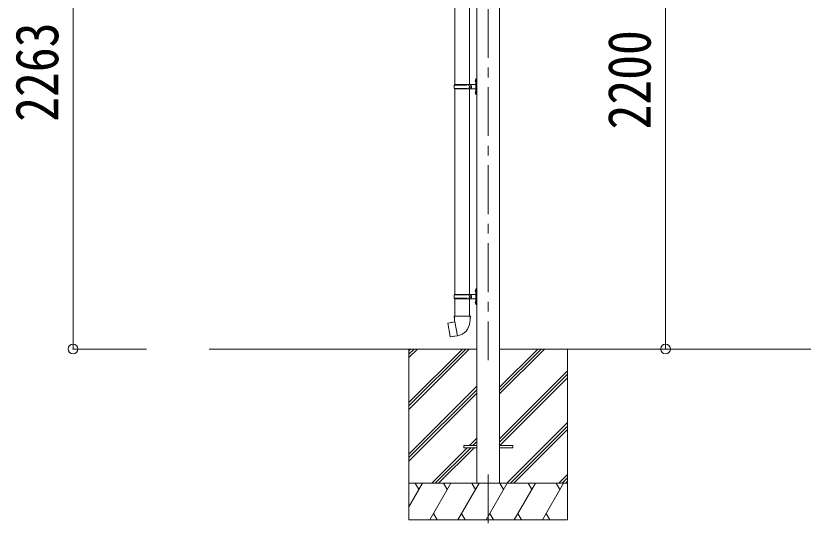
# Model space of a CAD drawing. Units: millimetres at full size, sheet at 1:40. Extents: x -11243 to 11243, y -7760 to 7760.
# Drawn here: x 635 to 3861, y -4787 to -2678 of the extents above; entities that cross this region are included whole.
import ezdxf
from ezdxf.enums import TextEntityAlignment as Align

# ---------------------------------------------------------------- set-up
doc = ezdxf.new("R2010")
doc.units = ezdxf.units.MM
doc.header["$LTSCALE"] = 40
doc.header["$PDMODE"] = 32
doc.header["$PDSIZE"] = 40
doc.linetypes.add('CHAIN1', pattern=[8, 5, -1, 1, -1])
for name, color, linetype, lineweight in [('0-0_0', 7, 'Continuous', 9), ('0-1_本体', 5, 'CHAIN1', 9), ('0-3_ELV2', 4, 'Continuous', 9), ('0-6_OTH_LINE', 6, 'Continuous', 9), ('0-9_OUTLINE', 7, 'Continuous', 9)]:
    doc.layers.add(name, color=color, linetype=linetype, lineweight=lineweight)
doc.styles.add('ＭＳ ゴシック', font='')
doc.styles.get('ＭＳ ゴシック').set_extended_font_data('MS Gothic')

msp = doc.modelspace()

# ---------------------------------------------------------------- linework, layer by layer
at = {"layer": '0-0_0'}
for p, q in [((1427.1, -4043.93), (2524.23, -4043.93)), ((2245.73, -4043.93), (2245.73, -4743.93)), ((2245.73, -4262.91), (2464.71, -4043.93)), ((2245.73, -4277.05), (2478.86, -4043.93)), ((2245.73, -4291.19), (2493, -4043.93)), ((2245.73, -4079.06), (2280.87, -4043.93)), ((2245.73, -4064.92), (2266.72, -4043.93)), ((2245.73, -4050.78), (2252.58, -4043.93)), ((2617.23, -4228.06), (2801.37, -4043.93)), ((2617.23, -4213.92), (2787.22, -4043.93)), ((2617.23, -4199.78), (2773.08, -4043.93)), ((2617.23, -4043.93), (5624.23, -4043.93)), ((2895.73, -4043.93), (2895.73, -4743.93)), ((2617.23, -4411.91), (2895.73, -4133.41)), ((2617.23, -4426.05), (2895.73, -4147.55)), ((2617.99, -4439.43), (2895.73, -4161.7)), ((2245.73, -4475.04), (2524.23, -4196.54)), ((2245.73, -4489.18), (2524.23, -4210.69)), ((2245.73, -4503.33), (2524.23, -4224.83)), ((2647.34, -4593.93), (2895.73, -4345.54)), ((2661.48, -4593.93), (2895.73, -4359.68)), ((2675.63, -4593.93), (2895.73, -4373.83)), ((2493.48, -4439.43), (2524.23, -4408.67)), ((2338.97, -4593.93), (2484.48, -4448.43)), ((2353.12, -4593.93), (2498.62, -4448.43)), ((2367.26, -4593.93), (2512.76, -4448.43)), ((2507.62, -4439.43), (2524.23, -4422.82)), ((2859.47, -4593.93), (2895.73, -4557.67)), ((2873.62, -4593.93), (2895.73, -4571.82)), ((2245.73, -4593.93), (2895.73, -4593.93)), ((2245.73, -4691.18), (2301.88, -4593.93)), ((2286.88, -4619.91), (2271.88, -4593.93)), ((2330.75, -4743.93), (2417.35, -4593.93)), ((2402.35, -4619.91), (2387.35, -4593.93)), ((2446.22, -4743.93), (2532.82, -4593.93)), ((2517.82, -4619.91), (2502.82, -4593.93)), ((2561.69, -4743.93), (2648.29, -4593.93)), ((2633.29, -4619.91), (2618.29, -4593.93)), ((2677.16, -4743.93), (2763.76, -4593.93)), ((2748.76, -4619.91), (2733.76, -4593.93)), ((2792.63, -4743.93), (2879.23, -4593.93)), ((2849.23, -4593.93), (2864.23, -4619.91)), ((2887.76, -4593.93), (2895.73, -4585.96)), ((2345.75, -4717.95), (2360.75, -4743.93)), ((2461.22, -4717.95), (2476.22, -4743.93)), ((2576.69, -4717.95), (2591.69, -4743.93)), ((2692.16, -4717.95), (2707.16, -4743.93)), ((2807.63, -4717.95), (2822.63, -4743.93)), ((2245.73, -4743.93), (2895.73, -4743.93))]:
    msp.add_line(p, q, dxfattribs=at)
at = {"layer": '0-1_本体'}
for p, q in [((2570.73, -1690.51), (2570.73, -4089.79)), ((2570.73, -4557.8), (2570.73, -4786.8))]:
    msp.add_line(p, q, dxfattribs=at)
at = {"layer": '0-3_ELV2'}
for p, q in [((2524.23, -4593.93), (2524.23, -1721.66)), ((2617.23, -4593.93), (2617.23, -1721.66)), ((2470.73, -4439.43), (2524.23, -4439.43)), ((2670.73, -4439.43), (2617.23, -4439.43))]:
    msp.add_line(p, q, dxfattribs=at)
for points in [[(2470.73, -4439.43), (2470.73, -4448.43), (2524.23, -4448.43)], [(2670.73, -4439.43), (2670.73, -4448.43), (2617.23, -4448.43)]]:
    msp.add_lwpolyline(points, dxfattribs=at)
at = {"layer": '0-6_OTH_LINE'}
for p, q in [((870.11, -4043.93), (870.11, -1780.93)), ((3296.73, -4043.93), (3296.73, -1843.93)), ((870.11, -4043.93), (1170.11, -4043.93)), ((3296.73, -4043.93), (2667.23, -4043.93))]:
    msp.add_line(p, q, dxfattribs=at)
for p in [(870.11, -4043.93), (3296.73, -4043.93)]:
    msp.add_point(p, dxfattribs=at)
at = {"layer": '0-9_OUTLINE'}
for p, q in [((2434.25, -2117.99), (2434.25, -2959.96)), ((2494.25, -2117.99), (2494.25, -2959.96)), ((2431.27, -2961.96), (2481.6, -2961.96)), ((2432.27, -2959.96), (2518.27, -2959.96)), ((2432.27, -2959.96), (2432.27, -2961.96)), ((2491.27, -2959.96), (2491.27, -2964.46)), ((2491.27, -2964.46), (2493.27, -2964.46)), ((2493.27, -2964.46), (2493.27, -2973.46)), ((2499.24, -2959.96), (2499.24, -2977.96)), ((2499.24, -2964.46), (2502.24, -2964.46)), ((2502.24, -2964.46), (2502.24, -2973.46)), ((2517.94, -2942.81), (2519.98, -2943.81)), ((2519.21, -2940.81), (2519.84, -2940.81)), ((2519.21, -2940.81), (2519.21, -2949.11)), ((2519.21, -2949.11), (2519.84, -2949.11)), ((2519.84, -2940.81), (2520.24, -2941.21)), ((2519.98, -2943.81), (2520.59, -2944.96)), ((2520.24, -2936.96), (2523.24, -2935.46)), ((2520.24, -2936.96), (2520.24, -3000.96)), ((2523.24, -2935.46), (2523.24, -3002.46)), ((2523.24, -2935.46), (2524.24, -2935.46)), ((2524.24, -2935.46), (2524.24, -3002.46)), ((2431.27, -2975.96), (2481.6, -2975.96)), ((2432.27, -2977.96), (2432.27, -2975.96)), ((2432.27, -2977.96), (2518.27, -2977.96)), ((2434.25, -2977.96), (2434.25, -3819.93)), ((2491.27, -2977.96), (2491.27, -2973.46)), ((2491.27, -2973.46), (2493.27, -2973.46)), ((2494.25, -2977.96), (2494.25, -3819.93)), ((2499.24, -2973.46), (2502.24, -2973.46)), ((2517.94, -2990.81), (2519.98, -2991.81)), ((2519.21, -2988.81), (2519.84, -2988.81)), ((2519.21, -2988.81), (2519.21, -2997.11)), ((2519.21, -2997.11), (2519.84, -2997.11)), ((2519.84, -2988.81), (2519.84, -2997.11)), ((2519.84, -2988.81), (2520.24, -2989.21)), ((2519.84, -2997.11), (2520.24, -2996.71)), ((2519.98, -2991.81), (2520.59, -2992.96)), ((2520.24, -3000.96), (2523.24, -3002.46)), ((2523.24, -3002.46), (2524.24, -3002.46)), ((2517.94, -3802.78), (2519.98, -3803.78)), ((2519.21, -3800.78), (2519.84, -3800.78)), ((2519.21, -3800.78), (2519.21, -3809.08)), ((2519.84, -3800.78), (2520.24, -3801.18)), ((2519.98, -3803.78), (2520.59, -3804.93)), ((2520.24, -3796.93), (2523.24, -3795.43)), ((2520.24, -3796.93), (2520.24, -3860.93)), ((2523.24, -3795.43), (2523.24, -3862.43)), ((2523.24, -3795.43), (2524.24, -3795.43)), ((2524.24, -3795.43), (2524.24, -3862.43)), ((2431.27, -3821.93), (2481.6, -3821.93)), ((2431.27, -3835.93), (2481.6, -3835.93)), ((2432.27, -3819.93), (2518.27, -3819.93)), ((2432.27, -3819.93), (2432.27, -3821.93)), ((2432.27, -3837.93), (2432.27, -3835.93)), ((2432.27, -3837.93), (2518.27, -3837.93)), ((2434.26, -3837.93), (2434.26, -3908.93)), ((2491.27, -3819.93), (2491.27, -3824.43)), ((2491.27, -3824.43), (2493.27, -3824.43)), ((2491.27, -3837.93), (2491.27, -3833.43)), ((2491.27, -3833.43), (2493.27, -3833.43)), ((2493.27, -3824.43), (2493.27, -3833.43)), ((2494.26, -3837.93), (2494.26, -3908.93)), ((2499.24, -3819.93), (2499.24, -3837.93)), ((2499.24, -3824.43), (2502.24, -3824.43)), ((2499.24, -3833.43), (2502.24, -3833.43)), ((2502.24, -3824.43), (2502.24, -3833.43)), ((2519.21, -3809.08), (2519.84, -3809.08)), ((2517.94, -3850.78), (2519.98, -3851.78)), ((2519.21, -3848.78), (2519.84, -3848.78)), ((2519.21, -3848.78), (2519.21, -3857.08)), ((2519.21, -3857.08), (2519.84, -3857.08)), ((2519.84, -3848.78), (2519.84, -3857.08)), ((2519.84, -3848.78), (2520.24, -3849.18)), ((2519.84, -3857.08), (2520.24, -3856.68)), ((2519.98, -3851.78), (2520.59, -3852.93)), ((2520.24, -3860.93), (2523.24, -3862.43)), ((2523.24, -3862.43), (2524.24, -3862.43)), ((2433.82, -3932.13), (2405.95, -3937.38)), ((2418.69, -3934.78), (2418.48, -3935.02)), ((2432.56, -3908.93), (2430.41, -3909.71)), ((2430.41, -3909.71), (2430.41, -3913.33)), ((2430.41, -3913.33), (2432.65, -3914.14)), ((2496.26, -3908.93), (2432.56, -3908.93)), ((2432.56, -3908.93), (2432.91, -3928.93)), ((2432.91, -3928.93), (2434.26, -3930.93)), ((2444.18, -3989.43), (2434.04, -3931.95)), ((2434.07, -3931.13), (2434.07, -3931.84)), ((2434.26, -3930.93), (2434.23, -3930.93)), ((2494.6, -3930.87), (2494.53, -3933.03)), ((2495.91, -3928.93), (2494.6, -3930.87)), ((2496.26, -3908.93), (2495.91, -3928.93)), ((2498.41, -3913.33), (2496.17, -3914.14)), ((2496.26, -3908.93), (2498.41, -3909.71)), ((2498.38, -3909.71), (2498.38, -3913.33)), ((2405.95, -3937.38), (2405.14, -3938.55)), ((2405.14, -3938.55), (2414.76, -3993.11)), ((2428.79, -3992.02), (2428.51, -3991.86)), ((2444.48, -3990.19), (2444.24, -3989.53))]:
    msp.add_line(p, q, dxfattribs=at)
for points in [[(2517.94, -2947.11), (2519.98, -2946.11), (2520.59, -2944.96)], [(2519.84, -2940.81), (2519.84, -2949.11), (2520.24, -2948.71)], [(2517.94, -2995.11), (2519.98, -2994.11), (2520.59, -2992.96)], [(2517.94, -3807.08), (2519.98, -3806.08), (2520.59, -3804.93)], [(2519.84, -3800.78), (2519.84, -3809.08), (2520.24, -3808.68)], [(2517.94, -3855.08), (2519.98, -3854.08), (2520.59, -3852.93)], [(2420.94, -3934.56), (2420.66, -3934.41), (2418.69, -3934.78)], [(2443.91, -3989.33), (2415.92, -3993.93), (2414.76, -3993.11)], [(2430.97, -3991.46), (2430.76, -3991.7), (2428.79, -3992.02)]]:
    msp.add_lwpolyline(points, dxfattribs=at)
for centre, radius, start, end in [((2480.02, -2968.96), 49.25, 171.82876, 180.00002), ((2481.6, -2959.96), 2, 270, 359.99998), ((2523.54, -2944.96), 6, 136.21765, 223.78235), ((2518.24, -2957.96), 2, 270, 359.99998), ((2480.02, -2968.96), 49.25, 180.00002, 188.17127), ((2481.6, -2977.96), 2, 0.00005, 90.00004), ((2523.54, -2992.96), 6, 136.21765, 223.78235), ((2518.24, -2979.96), 2, 0.00005, 90.00004), ((2523.54, -3804.93), 6, 136.21765, 223.78235), ((2480.02, -3828.93), 49.25, 171.82876, 180.00002), ((2480.02, -3828.93), 49.25, 180.00002, 188.17127), ((2481.6, -3819.93), 2, 270, 359.99998), ((2481.6, -3837.93), 2, 0.00005, 90.00004), ((2518.24, -3817.93), 2, 270, 359.99998), ((2518.24, -3839.93), 2, 0.00005, 90.00004), ((2523.54, -3852.93), 6, 136.21765, 223.78235), ((2433.77, -3931.84), 0.3, 280.66842, 0), ((2434.27, -3931.13), 0.2, 100, 180), ((2434.26, -3930.93), 60.3, 279.96938, 358), ((2443.96, -3989.63), 0.3, 20, 99.33158), ((2444.67, -3990.12), 0.2, 200, 279.96938)]:
    msp.add_arc(centre, radius, start, end, dxfattribs=at)

# ---------------------------------------------------------------- texts
at = {"layer": '0-6_OTH_LINE', "color": 7, "style": 'ＭＳ ゴシック', "width": 0.85}
for s, p in [('2263', (862.11, -3112.43)), ('2200', (3288.73, -3143.93))]:
    msp.add_text(s, height=176, rotation=90, dxfattribs=at).set_placement(p, align=Align.BOTTOM_LEFT)

doc.saveas('drawing.dxf')
